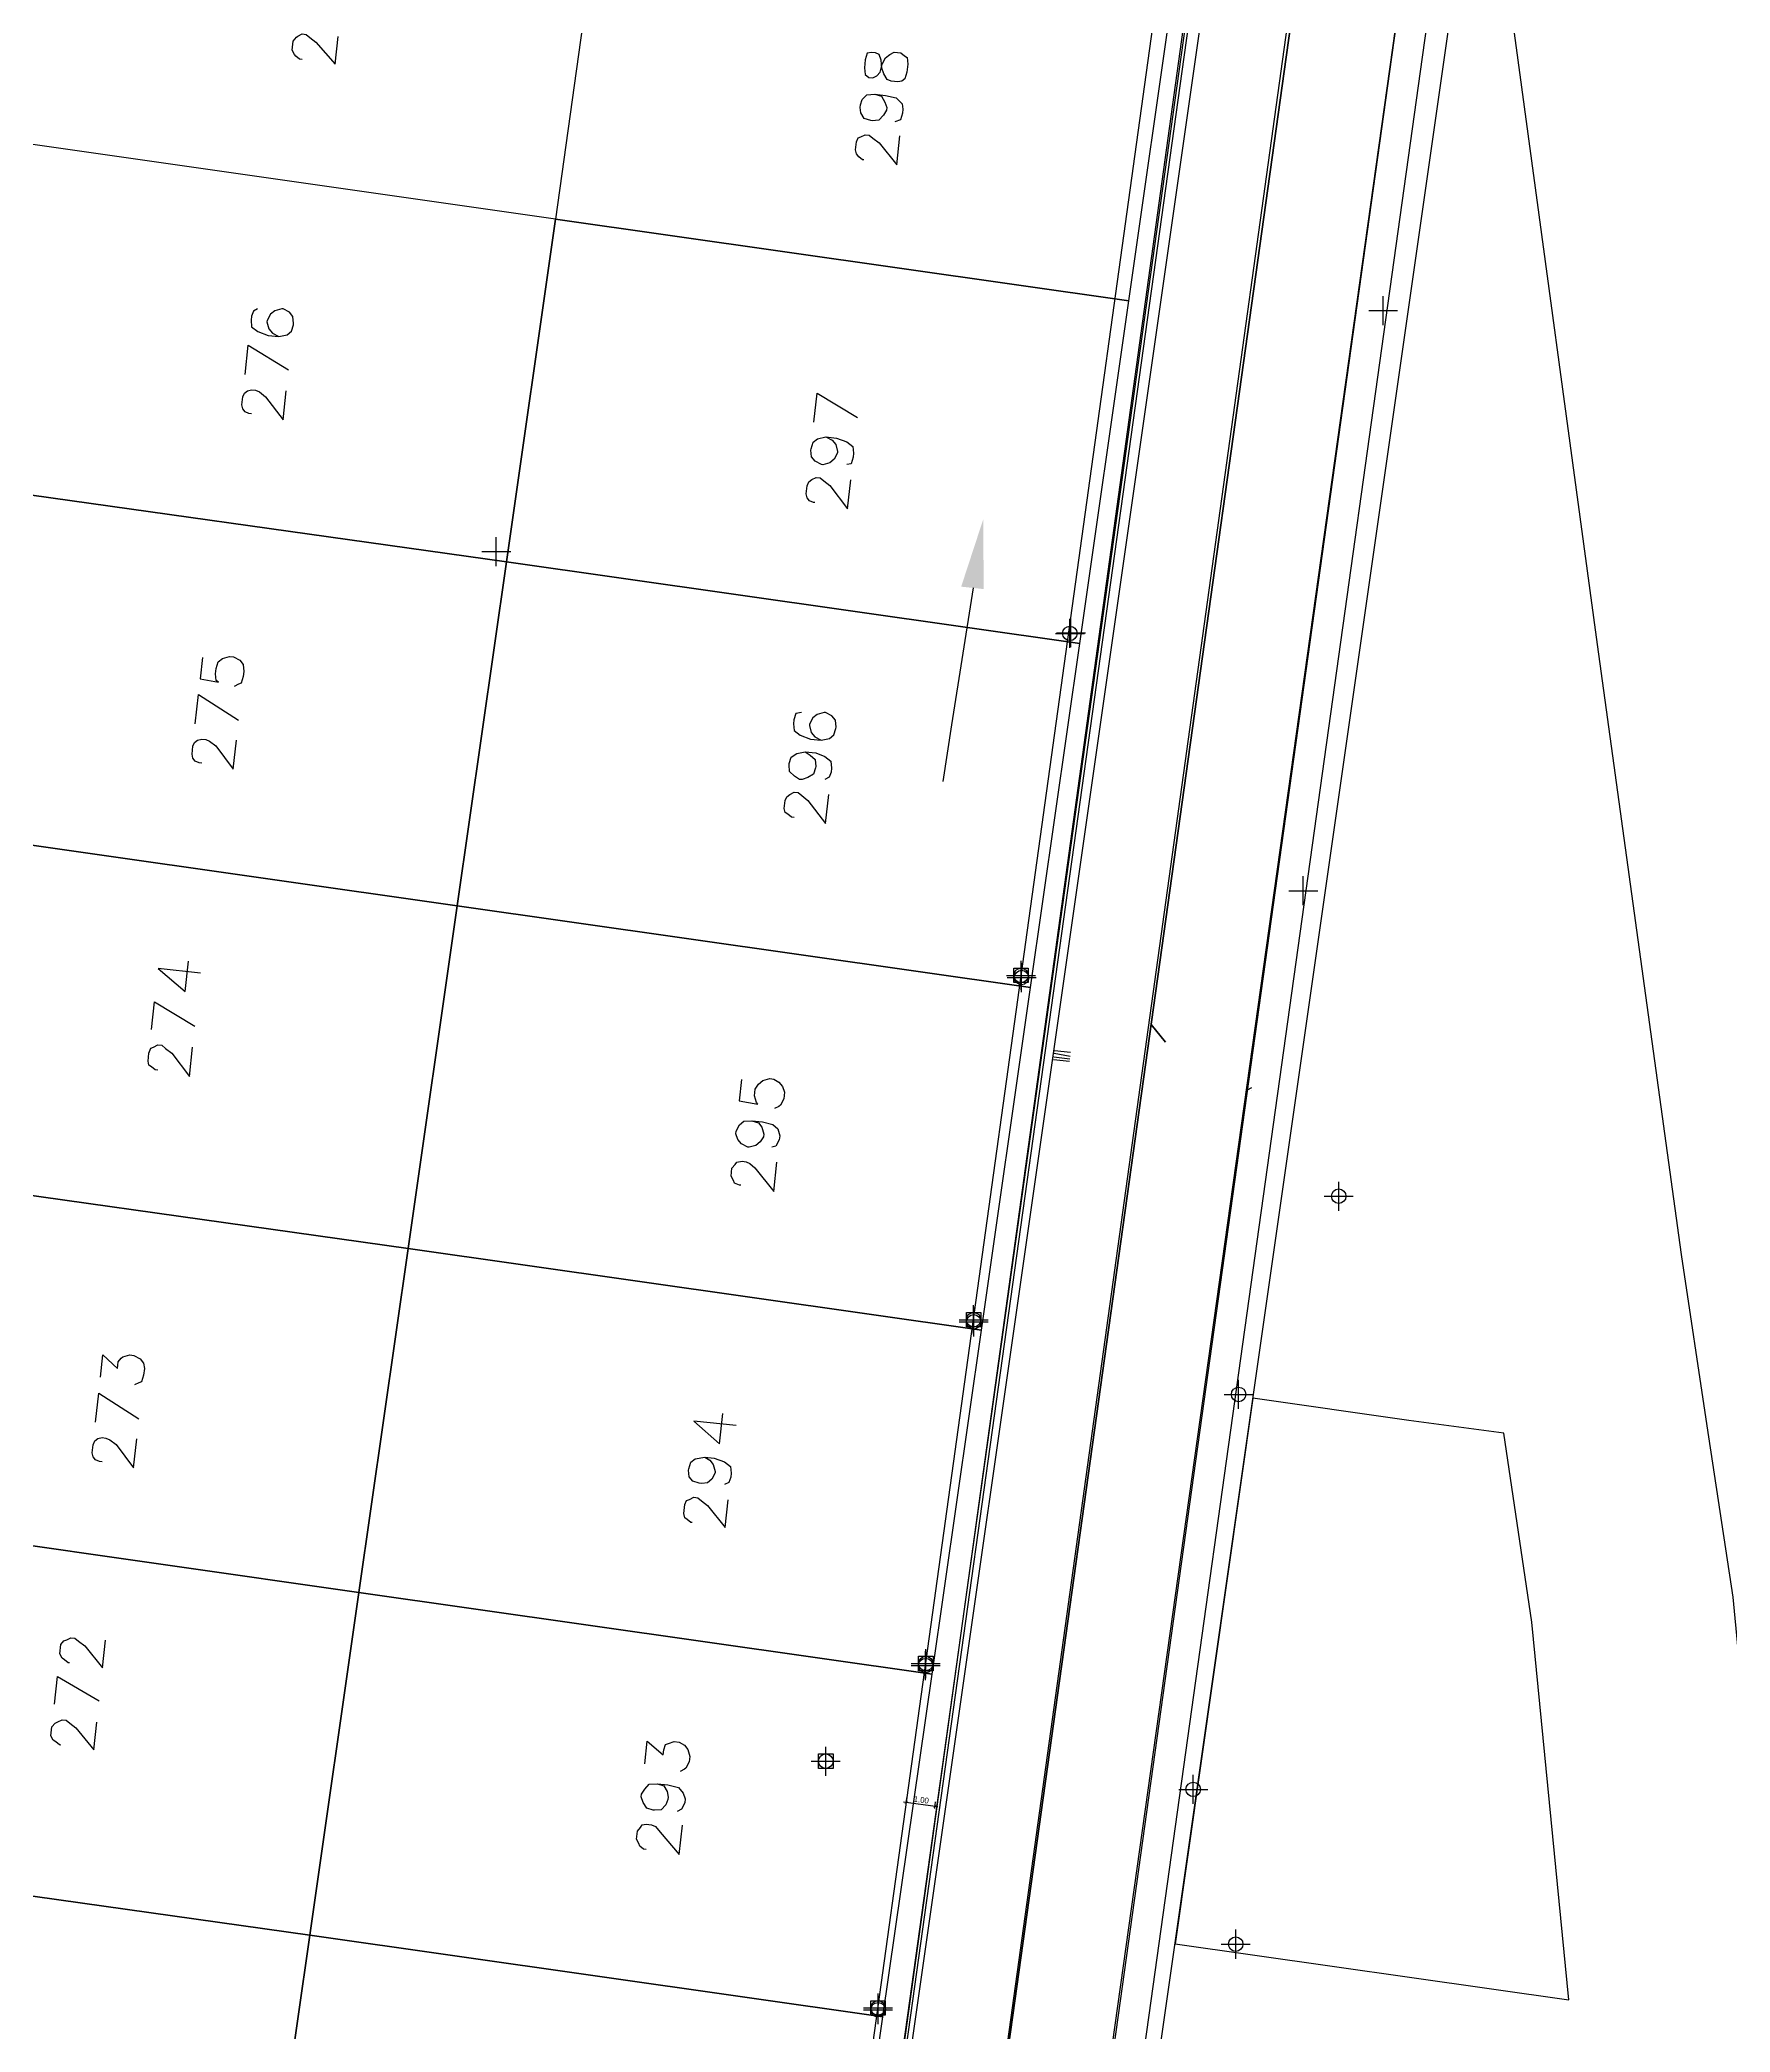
# Model space of a CAD drawing. Header units: metres. Extents: x -977055 to 805873, y -1033982 to 242021.
# Drawn here: x 1030.4 to 1088.8, y 1068.5 to 1137.3 of the extents above; entities that cross this region are included whole.
import ezdxf

# ---------------------------------------------------------------- set-up
doc = ezdxf.new("R2010")
doc.units = ezdxf.units.M
doc.header["$PDMODE"] = 32
doc.header["$PDSIZE"] = 1.5
for name, color, linetype in [('C-ROAD', 7, 'Continuous'), ('C-ROAD-CNTR-N', 92, 'Continuous'), ('V-NODE', 1, 'Continuous')]:
    doc.layers.add(name, color=color, linetype=linetype)
for name, color, linetype, true_color in [('PDF2_area escolar', 7, 'Continuous', 0x989898), ('PDF_Geometry', 7, 'Continuous', 0x797979), ('PDF_Solid Fills', 7, 'Continuous', 0x797979)]:
    doc.layers.add(name, color=color, linetype=linetype, true_color=true_color)
doc.layers.get('PDF2_area escolar').off()
doc.styles.add('CITY2', font='stylu.ttf', dxfattribs={"height": 0.2})
doc.dimstyles.new('COTAS2', dxfattribs={"dimtxt": 0.02, "dimasz": 0.1, "dimexe": 0.15, "dimexo": 0.08, "dimgap": 0.05, "dimtad": 1, "dimzin": 0, "dimdsep": 46, "dimtxsty": 'CITY2', "dimblk": 'ARCHTICK', "dimcen": 1, "dimdle": 0.1, "dimclrd": 1, "dimclre": 1, "dimclrt": 2, "dimadec": 0, "dimazin": 0, "dimtfac": 1, "dimtofl": 0, "dimtmove": 0, "dimatfit": 3, "dimldrblk": 'ARCHTICK', "dimfxl": 0.18, "dimtolj": 1, "dimtzin": 0, "dimarcsym": 0})

# ---------------------------------------------------------------- blocks, each defined once
blk = doc.blocks.new('base')
at = {"layer": 'PDF_Geometry', "lineweight": 25, "extrusion": (-0.000787417, 0.063364, 0.99799), "elevation": 0.026}
for points in [[(-314.355, -197.288), (-299.601, -195.681), (-292.744, -194.188), (-282.663, -192.111), (-274.476, -190.361), (-258.037, -185.154), (-248.029, -180.61), (-240.539, -177.71), (-228.643, -174.042), (-222.733, -172.714), (-217.384, -171.04), (-209.935, -169.248), (-202.16, -164.759), (-196.196, -160.284), (-195.073, -159.817), (-178.095, -157.457), (-154.298, -156.614), (-136.667, -154.611), (-124.436, -153.164), (-118.066, -151.474), (-100.79, -146.646), (-80.955, -140.967), (-73.385, -139.328), (-61.694, -135.822), (-40.504, -131.604), (-37.727, -130.872), (-17.661, -129.441), (1.311, -127.461), (21.092, -124.929), (41.006, -122.83), (47.376, -123.458), (63.592, -123.186), (81.402, -124.312), (85.639, -96.072), (88.705, -66.393), (92.811, -40.781), (97.16, -22.386), (100.596, -1.562), (102.483, 8.32), (109.691, 37.361), (117.528, 76.62), (126.217, 115.638), (131.513, 149.592), (134.682, 173.973), (136.916, 195.591), (139.956, 229.678), (141.558, 250.676), (142.614, 271.37), (143.252, 283.21), (147.066, 312.938), (152.58, 355.631), (153.554, 396.042), (150.869, 418.02), (151.777, 438.639), (150.959, 458.028), (151.777, 438.639), (150.869, 418.02), (153.554, 396.042), (152.58, 355.631), (147.066, 312.938), (143.252, 283.21), (142.614, 271.37), (141.558, 250.676), (139.956, 229.678), (136.916, 195.591), (134.682, 173.973), (131.513, 149.592), (126.217, 115.638), (117.528, 76.62), (109.691, 37.361), (102.483, 8.32), (100.596, -1.562), (97.16, -22.386), (92.811, -40.781), (88.705, -66.393), (85.639, -96.072), (81.402, -124.312), (63.592, -123.186), (47.376, -123.458), (41.006, -122.83), (21.092, -124.929), (1.311, -127.461), (-17.661, -129.441), (-37.727, -130.872), (-40.504, -131.604), (-61.694, -135.822), (-73.385, -139.328), (-80.955, -140.967), (-100.79, -146.646), (-118.066, -151.474), (-124.436, -153.164), (-136.667, -154.611), (-154.298, -156.614), (-178.095, -157.457), (-195.073, -159.817), (-196.196, -160.284), (-202.16, -164.759), (-209.935, -169.248), (-217.384, -171.04), (-222.733, -172.714), (-228.643, -174.042), (-240.539, -177.71), (-248.029, -180.61), (-258.037, -185.154), (-274.476, -190.361), (-282.663, -192.111), (-292.744, -194.188), (-299.601, -195.681), (-314.355, -197.288), (-312.178, -178.446), (-309.146, -157.898), (-306.876, -132.899), (-305.823, -118.002), (-298.643, -78.802), (-291.055, -45.077), (-282.252, -15.116), (-275.645, 10.473), (-270.319, 33.898), (-263.825, 63.164), (-258.15, 86.408), (-284.424, 123.888)], [(-212.717, -13.755), (-225.054, -11.852), (-224.271, -6.892), (-226.643, -6.56), (-224.271, -6.892), (-225.054, -11.852), (-212.717, -13.755), (-212.402, -16.529), (-210.533, -31.037), (-208.664, -45.544), (-208.205, -49.819), (-207.573, -57.268), (-206.945, -64.763), (-206.131, -70.704), (-205.316, -76.645), (-202.67, -97.785), (-200.074, -118.964), (-199.377, -121.645), (-195.323, -136.879), (-191.412, -136.748), (-190.561, -158.552), (-190.735, -159.226), (-195.073, -159.817), (-196.196, -160.284), (-202.16, -164.759), (-209.935, -169.248), (-213.277, -170.051), (-213.359, -169.577), (-218.448, -150.23), (-210.166, -148.075), (-219.749, -78.662), (-229.377, -9.244), (-211.582, -137.888)], [(-183.278, -24.583), (-189.381, -23.662), (-189.487, -24.159), (-189.624, -24.143), (-189.441, -23.005), (-188.857, -19.32), (-188.78, -18.68), (-182.363, -19.685), (-199.15, -127.84), (-199.177, -128.068), (-198.98, -128.741), (-196.947, -136.498), (-196.819, -136.977), (-195.323, -136.879)], [(-158.202, -118.584), (-158.11, -118.595), (-157.984, -118.702), (-157.944, -118.754), (-157.869, -118.902), (-157.908, -119.222), (-158.016, -119.348), (-158.067, -119.388), (-158.215, -119.463), (-158.352, -119.446), (-158.478, -119.339), (-158.69, -119.174), (-159.339, -118.4), (-159.455, -119.36)], [(-177.966, -117.13), (-178.189, -117.056), (-178.304, -116.857), (-178.374, -116.663), (-178.363, -116.572), (-178.249, -116.4), (-178.09, -116.234), (-177.856, -116.216), (-177.81, -116.221), (-177.587, -116.294), (-177.472, -116.494), (-177.448, -116.682), (-177.459, -116.773), (-177.527, -116.951), (-177.686, -117.117), (-177.966, -117.13), (-178.332, -117.086), (-178.692, -116.996), (-178.898, -116.786), (-178.922, -116.597), (-178.906, -116.46), (-178.832, -116.237), (-178.638, -116.168)], [(-177.554, -114.861), (-177.508, -114.866), (-177.382, -114.974), (-177.301, -115.077), (-177.272, -115.219), (-177.305, -115.494), (-177.367, -115.625), (-177.464, -115.66), (-177.613, -115.735), (-177.75, -115.718), (-177.876, -115.61), (-178.088, -115.446), (-178.691, -114.677), (-178.812, -115.683)], [(-156.561, -109.971), (-156.413, -109.896), (-156.345, -109.718), (-156.329, -109.581), (-156.347, -109.347), (-156.559, -109.183), (-156.914, -109.047), (-157.279, -109.003), (-157.565, -109.061), (-157.718, -109.182), (-157.791, -109.405), (-157.797, -109.451), (-157.779, -109.685), (-157.658, -109.839), (-157.441, -109.957), (-157.395, -109.963), (-157.155, -109.899), (-157.002, -109.778), (-156.883, -109.561), (-156.877, -109.515), (-156.941, -109.276), (-157.062, -109.122), (-157.279, -109.003)], [(-156.103, -107.707), (-156.224, -108.713), (-157.604, -107.851)], [(-156.309, -106.338), (-156.218, -106.349), (-156.086, -106.411), (-156.006, -106.513), (-155.976, -106.656), (-156.009, -106.93), (-156.072, -107.062), (-156.174, -107.142), (-156.317, -107.172), (-156.454, -107.155), (-156.585, -107.093), (-156.797, -106.928), (-157.395, -106.114), (-157.516, -107.12)], [(-175.721, -105.807), (-175.842, -106.813), (-177.222, -105.951)], [(-176.123, -105.295), (-176.34, -105.176), (-176.461, -105.023), (-176.525, -104.783), (-176.519, -104.737), (-176.4, -104.52), (-176.247, -104.399), (-176.007, -104.335), (-175.962, -104.341), (-175.744, -104.46), (-175.623, -104.614), (-175.605, -104.848), (-175.611, -104.893), (-175.684, -105.116), (-175.838, -105.237), (-176.123, -105.295), (-176.489, -105.251), (-176.843, -105.116), (-177.055, -104.951), (-177.073, -104.717), (-177.057, -104.58), (-176.984, -104.357), (-176.841, -104.328)], [(-175.71, -103.026), (-175.665, -103.032), (-175.533, -103.094), (-175.453, -103.197), (-175.424, -103.339), (-175.457, -103.614), (-175.519, -103.745), (-175.621, -103.826), (-175.769, -103.9), (-175.907, -103.884), (-176.033, -103.776), (-176.245, -103.611), (-176.842, -102.797), (-176.963, -103.803)], [(-181.143, -100.007), (-180.342, -95.281), (-180.014, -93.327)], [(-154.508, -97.93), (-154.42, -97.198), (-155.054, -97.076), (-154.968, -97.132), (-154.95, -97.366), (-154.972, -97.549), (-155.045, -97.772), (-155.199, -97.893), (-155.438, -97.957), (-155.576, -97.94), (-155.793, -97.821), (-155.914, -97.668), (-155.932, -97.434), (-155.91, -97.251), (-155.837, -97.028), (-155.74, -96.993), (-155.591, -96.918)], [(-154.232, -95.644), (-154.354, -96.65), (-155.728, -95.742)], [(-175.16, -95.766), (-174.972, -95.742), (-174.899, -95.519), (-174.882, -95.382), (-174.9, -95.148), (-175.112, -94.984), (-175.467, -94.848), (-175.833, -94.804), (-176.118, -94.862), (-176.272, -94.983), (-176.345, -95.206), (-176.35, -95.252), (-176.332, -95.486), (-176.212, -95.64), (-175.994, -95.758), (-175.948, -95.764), (-175.709, -95.7), (-175.555, -95.579), (-175.436, -95.362), (-175.431, -95.316), (-175.495, -95.077), (-175.615, -94.923), (-175.833, -94.804)], [(-154.438, -94.275), (-154.347, -94.286), (-154.215, -94.348), (-154.135, -94.451), (-154.106, -94.593), (-154.139, -94.867), (-154.201, -94.999), (-154.303, -95.079), (-154.446, -95.109), (-154.583, -95.092), (-154.715, -95.03), (-154.927, -94.865), (-155.524, -94.051), (-155.645, -95.057)], [(-175.275, -94.408), (-175.447, -94.294), (-175.613, -94.135), (-175.631, -93.901), (-175.626, -93.855), (-175.552, -93.632), (-175.353, -93.517), (-175.159, -93.448), (-175.068, -93.459), (-174.896, -93.572), (-174.73, -93.731), (-174.712, -93.965), (-174.717, -94.011), (-174.79, -94.234), (-174.99, -94.349), (-175.275, -94.408), (-175.641, -94.364), (-175.949, -94.234), (-176.162, -94.069), (-176.18, -93.835), (-176.163, -93.698), (-176.095, -93.52), (-175.947, -93.446)], [(-174.862, -92.139), (-174.771, -92.15), (-174.645, -92.258), (-174.559, -92.314), (-174.53, -92.457), (-174.563, -92.731), (-174.625, -92.863), (-174.728, -92.943), (-174.876, -93.018), (-175.013, -93.002), (-175.139, -92.894), (-175.351, -92.729), (-175.948, -91.915), (-176.07, -92.921)], [(-154.305, -87.011), (-152.842, -87.187), (-153.765, -86.38), (-153.892, -87.431)], [(-152.589, -85.084), (-152.705, -86.044), (-154.085, -85.182)], [(-152.79, -83.669), (-152.698, -83.68), (-152.572, -83.788), (-152.486, -83.845), (-152.457, -83.987), (-152.49, -84.262), (-152.558, -84.439), (-152.655, -84.474), (-152.803, -84.548), (-152.94, -84.532), (-153.066, -84.424), (-153.278, -84.259), (-153.876, -83.445), (-153.997, -84.451)], [(-183.756, -83.973), (-184.304, -83.906)], [(-183.717, -83.653), (-184.266, -83.587)], [(-183.728, -83.744), (-184.277, -83.678)], [(-183.745, -83.881), (-184.288, -83.769)], [(-172.938, -83.096), (-172.85, -82.365), (-173.485, -82.242), (-173.444, -82.293), (-173.381, -82.533), (-173.408, -82.762), (-173.522, -82.933), (-173.675, -83.054), (-173.915, -83.118), (-174.052, -83.101), (-174.224, -82.988), (-174.344, -82.834), (-174.414, -82.64), (-174.386, -82.412), (-174.267, -82.194), (-174.216, -82.154), (-174.068, -82.079)], [(-190.397, -82.523), (-190.546, -82.598)], [(-190.535, -82.507), (-190.535, -82.507)], [(-173.276, -81.665), (-173.499, -81.591), (-173.62, -81.438), (-173.683, -81.198), (-173.672, -81.107), (-173.559, -80.935), (-173.405, -80.814), (-173.166, -80.75), (-173.12, -80.756), (-172.903, -80.875), (-172.782, -81.029), (-172.713, -81.222), (-172.724, -81.314), (-172.843, -81.531), (-172.996, -81.652), (-173.276, -81.665), (-173.642, -81.621), (-174.002, -81.531), (-174.168, -81.372), (-174.232, -81.132), (-174.215, -80.995), (-174.096, -80.777), (-173.954, -80.748)], [(-172.869, -79.441), (-172.823, -79.447), (-172.646, -79.515), (-172.611, -79.612), (-172.536, -79.76), (-172.569, -80.034), (-172.677, -80.16), (-172.734, -80.246), (-172.922, -80.27), (-173.059, -80.253), (-173.191, -80.191), (-173.357, -80.032), (-174.001, -79.212), (-174.122, -80.218)], [(-150.678, -73.073), (-150.772, -73.85), (-151.271, -73.372), (-151.298, -73.601), (-151.406, -73.727), (-151.457, -73.767), (-151.697, -73.831), (-151.834, -73.814), (-152.052, -73.695), (-152.172, -73.542), (-152.196, -73.353), (-152.168, -73.125), (-152.095, -72.902), (-151.998, -72.867), (-151.85, -72.792)], [(-150.491, -71.519), (-150.612, -72.524), (-151.987, -71.617)], [(-172.609, -71.126), (-171.146, -71.302), (-172.024, -70.501), (-172.15, -71.552)], [(-150.697, -70.149), (-150.606, -70.16), (-150.474, -70.222), (-150.394, -70.325), (-150.364, -70.467), (-150.397, -70.742), (-150.46, -70.873), (-150.562, -70.954), (-150.705, -70.983), (-150.842, -70.966), (-150.973, -70.904), (-151.185, -70.739), (-151.783, -69.925), (-151.904, -70.931)], [(-171.506, -70.053), (-171.678, -69.94), (-171.798, -69.786), (-171.862, -69.547), (-171.857, -69.501), (-171.738, -69.283), (-171.584, -69.163), (-171.396, -69.139), (-171.304, -69.15), (-171.081, -69.223), (-170.961, -69.377), (-170.943, -69.611), (-170.948, -69.657), (-171.021, -69.88), (-171.175, -70), (-171.506, -70.053), (-171.826, -70.015), (-172.181, -69.879), (-172.393, -69.715), (-172.411, -69.481), (-172.394, -69.343), (-172.327, -69.166), (-172.178, -69.091)], [(-171.048, -67.79), (-171.002, -67.795), (-170.876, -67.903), (-170.79, -67.96), (-170.761, -68.103), (-170.799, -68.423), (-170.862, -68.554), (-170.959, -68.589), (-171.107, -68.664), (-171.244, -68.647), (-171.37, -68.539), (-171.582, -68.375), (-172.185, -67.606), (-172.301, -68.566)], [(-149.489, -63.2), (-149.443, -63.205), (-149.317, -63.313), (-149.231, -63.37), (-149.156, -63.518), (-149.195, -63.838), (-149.303, -63.964), (-149.4, -63.999), (-149.548, -64.074), (-149.685, -64.057), (-149.811, -63.949), (-150.023, -63.785), (-150.626, -63.016), (-150.742, -63.976)], [(-148.947, -61.781), (-149.063, -62.741), (-150.488, -61.874)], [(-149.147, -60.366), (-149.102, -60.371), (-148.976, -60.479), (-148.89, -60.536), (-148.815, -60.684), (-148.853, -61.004), (-148.961, -61.13), (-149.058, -61.165), (-149.206, -61.24), (-149.343, -61.223), (-149.47, -61.115), (-149.682, -60.951), (-150.285, -60.183), (-150.4, -61.142)], [(-169.303, -59.468), (-169.397, -60.245), (-169.942, -59.762), (-169.964, -59.945), (-170.031, -60.122), (-170.128, -60.157), (-170.322, -60.226), (-170.505, -60.204), (-170.677, -60.091), (-170.797, -59.937), (-170.861, -59.697), (-170.839, -59.515), (-170.72, -59.297), (-170.669, -59.257), (-170.521, -59.182)], [(-169.729, -58.767), (-169.952, -58.694), (-170.067, -58.495), (-170.091, -58.306), (-170.08, -58.215), (-170.012, -58.038), (-169.853, -57.871), (-169.619, -57.853), (-169.573, -57.859), (-169.35, -57.932), (-169.235, -58.131), (-169.166, -58.325), (-169.177, -58.417), (-169.29, -58.588), (-169.449, -58.755), (-169.729, -58.767), (-170.095, -58.723), (-170.455, -58.634), (-170.616, -58.429), (-170.685, -58.235), (-170.668, -58.098), (-170.549, -57.88), (-170.401, -57.805)], [(-169.316, -56.498), (-169.225, -56.509), (-169.099, -56.617), (-169.064, -56.714), (-168.989, -56.862), (-169.022, -57.137), (-169.13, -57.263), (-169.187, -57.349), (-169.33, -57.378), (-169.513, -57.356), (-169.644, -57.294), (-169.805, -57.089), (-170.454, -56.315), (-170.575, -57.321)]]:
    blk.add_lwpolyline(points, dxfattribs=at)
for points in [[(-158.259, -127.526), (-188.122, -122.908), (-189.472, -121.03), (-173.08, -15.378), (-171.202, -14.027), (-132.739, -20.006), (-131.388, -21.885), (-147.503, -125.622), (-149.221, -127.178)], [(-168.692, -124.832), (-166.889, -112.946), (-147.089, -116.027), (-148.505, -125.084), (-149.648, -126.106), (-158.172, -126.424)], [(-186.644, -109.871), (-188.326, -120.751), (-187.492, -121.917), (-168.692, -124.832), (-166.889, -112.946)], [(-177.614, -118.053), (-177.632, -117.819), (-177.758, -117.711), (-177.895, -117.695), (-178.043, -117.77), (-178.151, -117.896), (-178.23, -118.164), (-178.349, -118.382), (-178.502, -118.503), (-178.651, -118.578), (-178.879, -118.55), (-179.005, -118.442), (-179.091, -118.385), (-179.109, -118.151), (-179.076, -117.877), (-179.003, -117.654), (-178.901, -117.574), (-178.758, -117.544), (-178.529, -117.572), (-178.398, -117.634), (-178.283, -117.834), (-178.213, -118.027), (-178.201, -118.307), (-178.131, -118.501), (-178, -118.563), (-177.863, -118.58), (-177.72, -118.551), (-177.647, -118.327)], [(-165.046, -101.112), (-166.889, -112.946), (-147.089, -116.027), (-145.241, -104.147)], [(-184.801, -98.036), (-186.644, -109.871), (-166.889, -112.946), (-165.046, -101.112)], [(-163.198, -89.232), (-165.046, -101.112), (-145.241, -104.147), (-143.443, -92.307)], [(-182.952, -86.156), (-184.801, -98.036), (-165.046, -101.112), (-163.198, -89.232)], [(-161.355, -77.397), (-163.198, -89.232), (-143.443, -92.307), (-141.595, -80.427)], [(-181.109, -74.322), (-182.952, -86.156), (-163.198, -89.232), (-161.355, -77.397)], [(-159.506, -65.517), (-161.355, -77.397), (-141.595, -80.427), (-139.751, -68.593)], [(-179.26, -62.442), (-181.109, -74.322), (-161.355, -77.397), (-159.506, -65.517)], [(-190.456, -71.851), (-187.537, -53.005), (-201.102, -50.907), (-199.988, -63.979), (-199.108, -70.53), (-195.828, -71.018)], [(-157.663, -53.683), (-159.506, -65.517), (-139.751, -68.593), (-137.903, -56.713)], [(-177.417, -50.607), (-179.26, -62.442), (-159.506, -65.517), (-157.663, -53.683)], [(-155.814, -41.803), (-157.663, -53.683), (-137.903, -56.713), (-136.06, -44.878)], [(-175.569, -38.727), (-177.417, -50.607), (-157.663, -53.683), (-155.814, -41.803)]]:
    blk.add_lwpolyline(points, close=True, dxfattribs=at)
at = {"layer": 'PDF_Geometry', "color": 5, "lineweight": 40, "extrusion": (-0.000787417, 0.063364, 0.99799), "elevation": 0.026}
blk.add_lwpolyline([(-187.586, -84.207), (-187.104, -84.821)], dxfattribs=at)
blk = doc.blocks.new('*U3606')
at = {"color": 0, "linetype": 'ByBlock', "lineweight": -2, "transparency": 16777216}
for p, q in [((-1, 0), (1, 0)), ((0, -1), (0, 1))]:
    blk.add_line(p, q, dxfattribs=at)
blk = doc.blocks.new('*U3612', base_point=(1046.163, 1119.641, 995.515))
at = {"layer": 'V-NODE', "lineweight": -2, "xscale": 0.5, "yscale": 0.5, "zscale": 0.5}
blk.add_blockref('*U3606', (1046.163, 1119.641, 995.515), dxfattribs=at)
blk = doc.blocks.new('*U3615', base_point=(1066.004, 1116.841, 995.244))
at = {"layer": 'V-NODE', "lineweight": -2, "xscale": 0.5, "yscale": 0.5, "zscale": 0.5}
blk.add_blockref('*U3606', (1066.004, 1116.841, 995.244), dxfattribs=at)
blk = doc.blocks.new('*U4025')
at = {"color": 0, "linetype": 'ByBlock', "lineweight": -2, "transparency": 16777216}
for p, q in [((-1, 0), (1, 0)), ((0, -1), (0, 1))]:
    blk.add_line(p, q, dxfattribs=at)
blk = doc.blocks.new('*U4115', base_point=(1075.248, 1097.382, 996.318))
at = {"layer": 'V-NODE', "color": 5, "lineweight": -2, "xscale": 0.5, "yscale": 0.5, "zscale": 0.5}
blk.add_blockref('*U4025', (1075.248, 1097.382, 996.318), dxfattribs=at)
blk = doc.blocks.new('*U4118', base_point=(1071.692, 1071.555, 997.573))
at = {"layer": 'V-NODE', "color": 5, "lineweight": -2, "xscale": 0.5, "yscale": 0.5, "zscale": 0.5}
blk.add_blockref('*U4025', (1071.692, 1071.555, 997.573), dxfattribs=at)
blk = doc.blocks.new('*U4163', base_point=(1070.224, 1076.899, 997.226))
at = {"layer": 'V-NODE', "color": 5, "lineweight": -2, "xscale": 0.5, "yscale": 0.5, "zscale": 0.5}
blk.add_blockref('*U4025', (1070.224, 1076.899, 997.226), dxfattribs=at)
blk = doc.blocks.new('*U4166', base_point=(1071.791, 1090.537, 996.613))
at = {"layer": 'V-NODE', "color": 5, "lineweight": -2, "xscale": 0.5, "yscale": 0.5, "zscale": 0.5}
blk.add_blockref('*U4025', (1071.791, 1090.537, 996.613), dxfattribs=at)
blk = doc.blocks.new('*U4169', base_point=(1074.024, 1107.93, 995.716))
at = {"layer": 'V-NODE', "color": 5, "lineweight": -2, "xscale": 0.5, "yscale": 0.5, "zscale": 0.5}
blk.add_blockref('*U4025', (1074.024, 1107.93, 995.716), dxfattribs=at)
blk = doc.blocks.new('*U4172', base_point=(1076.781, 1127.968, 994.372))
at = {"layer": 'V-NODE', "color": 5, "lineweight": -2, "xscale": 0.5, "yscale": 0.5, "zscale": 0.5}
blk.add_blockref('*U4025', (1076.781, 1127.968, 994.372), dxfattribs=at)
blk = doc.blocks.new('*U4777')
at = {"color": 0, "linetype": 'ByBlock', "lineweight": -2, "transparency": 16777216}
for p, q in [((-1, 0), (1, 0)), ((0, -1), (0, 1))]:
    blk.add_line(p, q, dxfattribs=at)
blk.add_lwpolyline([(-0.5, -0.5), (-0.5, 0.5), (0.5, 0.5), (0.5, -0.5)], close=True, dxfattribs=at)
blk.add_circle((0, 0), 0.5, dxfattribs=at)
blk = doc.blocks.new('*U4780', base_point=(1057.538, 1077.872, 997.508))
at = {"layer": 'V-NODE', "color": 3, "lineweight": -2, "xscale": 0.5, "yscale": 0.5, "zscale": 0.5}
blk.add_blockref('*U4777', (1057.538, 1077.872, 997.508), dxfattribs=at)
blk = doc.blocks.new('*U4819', base_point=(1059.344, 1069.353, 997.843))
at = {"layer": 'V-NODE', "color": 3, "lineweight": -2, "xscale": 0.5, "yscale": 0.5, "zscale": 0.5}
blk.add_blockref('*U4777', (1059.344, 1069.353, 997.843), dxfattribs=at)
blk = doc.blocks.new('*U4822', base_point=(1060.991, 1081.244, 997.312))
at = {"layer": 'V-NODE', "color": 3, "lineweight": -2, "xscale": 0.5, "yscale": 0.5, "zscale": 0.5}
blk.add_blockref('*U4777', (1060.991, 1081.244, 997.312), dxfattribs=at)
blk = doc.blocks.new('*U4825', base_point=(1062.641, 1093.117, 996.858))
at = {"layer": 'V-NODE', "color": 3, "lineweight": -2, "xscale": 0.5, "yscale": 0.5, "zscale": 0.5}
blk.add_blockref('*U4777', (1062.641, 1093.117, 996.858), dxfattribs=at)
blk = doc.blocks.new('*U4828', base_point=(1064.281, 1105.008, 996.148))
at = {"layer": 'V-NODE', "color": 3, "lineweight": -2, "xscale": 0.5, "yscale": 0.5, "zscale": 0.5}
blk.add_blockref('*U4777', (1064.281, 1105.008, 996.148), dxfattribs=at)
blk = doc.blocks.new('_ArchTick')
at = {"color": 0, "linetype": 'ByBlock', "const_width": 0.15}
blk.add_lwpolyline([(-0.5, -0.5), (0.5, 0.5)], dxfattribs=at)
blk = doc.blocks.new('*D4862')
at = {"color": 1, "lineweight": -2, "transparency": 16777216}
blk.add_line((1060.222, 1076.469), (1061.41, 1076.304), dxfattribs=at)
at = {"color": 1, "linetype": 'Continuous', "lineweight": -2, "transparency": 16777216}
for p, q in [((1060.31, 1076.374), (1060.341, 1076.604)), ((1061.3, 1076.237), (1061.332, 1076.466))]:
    blk.add_line(p, q, dxfattribs=at)
at = {"layer": 'Defpoints', "color": 0, "transparency": 16777216}
for p in [(1060.299, 1076.295, 998.308), (1061.289, 1076.158, 998.308), (1061.311, 1076.318)]:
    blk.add_point(p, dxfattribs=at)
at = {"color": 1, "lineweight": -2, "transparency": 16777216, "xscale": 0.1, "yscale": 0.1, "zscale": 0.1}
for p, rotation in [((1060.321, 1076.455), 172.1037773489879), ((1061.311, 1076.318), 352.103777348988)]:
    blk.add_blockref('_ArchTick', p, dxfattribs=dict(at, rotation=rotation))
at = {"color": 2, "transparency": 16777216, "insert": (1060.837, 1076.538), "char_height": 0.2, "attachment_point": 5, "rotation": 352.10378, "style": 'CITY2'}
blk.add_mtext('\\A1;1.00', dxfattribs=at)
blk = doc.blocks.new('*U4939')
at = {"color": 0, "linetype": 'ByBlock', "lineweight": -2, "transparency": 16777216}
for p, q in [((-1, 0), (1, 0)), ((0, -1), (0, 1))]:
    blk.add_line(p, q, dxfattribs=at)
blk.add_circle((0, 0), 0.5, dxfattribs=at)
blk = doc.blocks.new('*U5252')
at = {"layer": 'C-ROAD-CNTR-N', "color": 92, "linetype": 'Continuous', "lineweight": -3}
blk.add_line((1035.324, 863.717), (1074.019, 1140.909), dxfattribs=at)

msp = doc.modelspace()

# ---------------------------------------------------------------- linework, layer by layer
at = {"color": 1}
for points, elevation in [([(1058.79045, 1031.93664), (1074.91357, 1148.186)], 998.308), ([(1038.67482, 863.26086), (1077.5849, 1140.41347), (1070.38537, 1141.41482), (1032.00229, 864.16055), (1038.67482, 863.26086)], 2006.05387), ([(1054.23407, 1032.56858), (1069.10183, 1139.76666)], 998.308)]:
    msp.add_lwpolyline(points, dxfattribs=dict(at, elevation=elevation))
at = {"layer": 'C-ROAD-CNTR-N', "color": 92, "linetype": 'Continuous', "lineweight": -3}
for p, q in [((1080.6864, 1155.03626), (1063.57678, 1032.47337)), ((1074.99809, 1147.92141), (1035.32355, 863.71727)), ((1070.45354, 1141.40534), (1055.49584, 1034.25751)), ((1070.55259, 1141.39157), (1055.58915, 1034.20264)), ((1077.5849, 1140.41347), (1062.6267, 1033.26205))]:
    msp.add_line(p, q, dxfattribs=at)
at = {"layer": 'PDF_Solid Fills', "transparency": 33554559, "extrusion": (-0.000787417, 0.063364, 0.99799)}
msp.add_solid([(-1076.02835, -1040.01657, 1060.76006), (-1076.81749, -1042.33279, 1060.76006), (-1076.80538, -1039.92296, 1060.76006)], dxfattribs=at)

# ---------------------------------------------------------------- block references
at = {"layer": 'C-ROAD', "color": 7, "linetype": 'Continuous', "lineweight": -3}
msp.add_blockref('*U5252', (0, 0), dxfattribs=at)
at = {"layer": 'PDF2_area escolar'}
msp.add_blockref('base', (882.736, 1016.336, 999.038), dxfattribs=at)
at = {"layer": 'V-NODE'}
for name, p in [('*U4172', (1076.783, 1127.966, 994.375)), ('*U3612', (1046.163, 1119.641, -2.575)), ('*U3615', (1066.004, 1116.841, -2.846)), ('*U4169', (1074.026, 1107.928, 995.719)), ('*U4828', (1064.281, 1105.008, 996.146)), ('*U4115', (1075.25, 1097.38, 996.321)), ('*U4825', (1062.641, 1093.117, 996.856)), ('*U4166', (1071.793, 1090.535, 996.616)), ('*U4822', (1060.991, 1081.244, 997.31)), ('*U4780', (1057.538, 1077.872, 997.506)), ('*U4163', (1070.226, 1076.897, 997.229)), ('*U4118', (1071.694, 1071.553, 997.576)), ('*U4819', (1059.344, 1069.353, 997.841))]:
    msp.add_blockref(name, p, dxfattribs=at)
at = {"layer": 'V-NODE', "color": 2, "lineweight": -2, "xscale": 0.5, "yscale": 0.5, "zscale": 0.5}
for p in [(1065.965, 1116.818, 995.432), (1064.297, 1104.933, 996.12), (1075.248, 1097.382, 996.318), (1062.645, 1093.043, 996.829), (1071.791, 1090.537, 996.613), (1060.986, 1081.173, 997.28), (1070.224, 1076.899, 997.226), (1071.692, 1071.555, 997.573), (1059.345, 1069.29, 997.813)]:
    msp.add_blockref('*U4939', p, dxfattribs=at)

# ---------------------------------------------------------------- dimensions: what is measured, and where the dimension line sits
at = {"color": 1}
dim = msp.add_aligned_dim(p1=(1060.29869, 1076.2951, 998.308), p2=(1061.2892, 1076.15772, 998.308), distance=0.16148, dimstyle='COTAS2', dxfattribs=at)
dim.commit()
dim.dimension.update_dxf_attribs({"geometry": '*D4862', "text_midpoint": (1060.83723, 1076.53849)})

doc.saveas('drawing.dxf')
